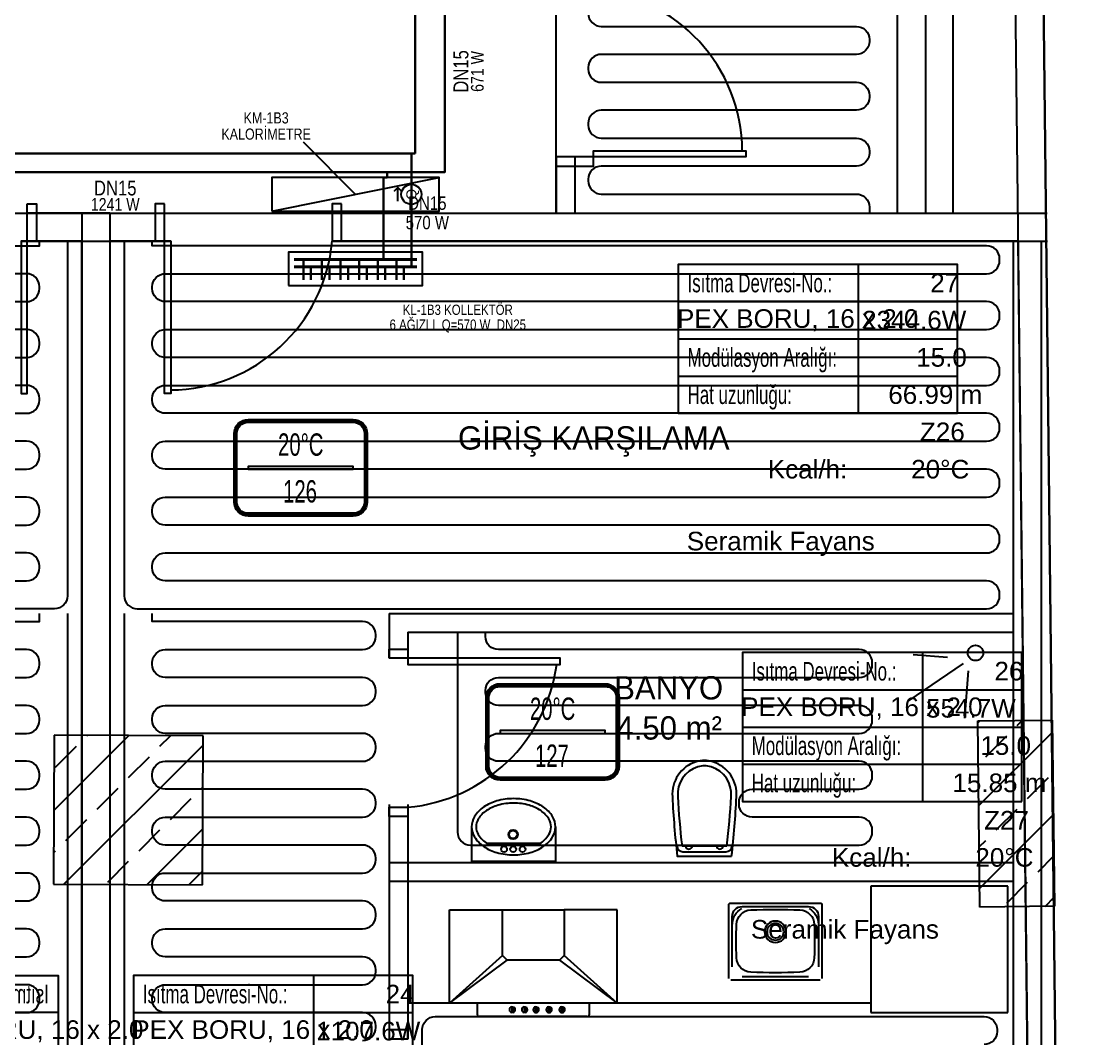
# Model space of a CAD drawing. Header units: centimetres. Extents: x 247996 to 315152, y -468471 to -440326.
# Drawn here: x 286278 to 286843, y -442336 to -441789 of the extents above; entities that cross this region are included whole.
import ezdxf
from ezdxf.enums import TextEntityAlignment as Align

# ---------------------------------------------------------------- set-up
doc = ezdxf.new("R2010")
doc.units = ezdxf.units.CM
doc.linetypes.add('ISITMA DONUS HATTI', pattern=[1.66, 1.57, -0.02, -0.07])
for name, color, linetype in [('SCOTT-MKDU0', 50, 'CONTINUOUS'), ('SCOTT-MTY-ISIKAYBIMAHAL', 2, 'CONTINUOUS'), ('SCOTT-MTY-KALORIMETRE', 6, 'Continuous'), ('SCOTT-MTY-KOLLETÖR', 7, 'CONTINUOUS'), ('SCOTT-MTY-PEX-BORU', 1, 'CONTINUOUS'), ('SCOTT-MTY-RADYATÖR', 2, 'CONTINUOUS'), ('SCOTT-MTY-SAYAC', 3, 'Continuous'), ('SCOTT-MTY-VANA', 1, 'Continuous')]:
    doc.layers.add(name, color=color, linetype=linetype)
for name, color, linetype, lineweight in [('SCOTT-MTY-ISITMA-CAP', 41, 'CONTINUOUS', 30), ('SCOTT-MTY-ISITMA-DONUS-BORU', 30, 'ISITMA DONUS HATTI', 30), ('SCOTT-MTY-ISITMA-GIDIS-BORU', 10, 'CONTINUOUS', 30)]:
    doc.layers.add(name, color=color, linetype=linetype, lineweight=lineweight)
doc.styles.add('MtXpl_Comic_Sans_MS', font='comic.ttf')
doc.styles.add('MTYCAPLT', font='arial.ttf')
doc.styles.add('ROTAS', font='arial.ttf')

# ---------------------------------------------------------------- blocks, each defined once
blk = doc.blocks.new('T-DOLAP')
blk.add_line((-45, -9), (45, 9))
blk.add_lwpolyline([(-45, -9), (45, -9), (45, 9), (-45, 9)], close=True)
blk = doc.blocks.new('T-KALORIMETRE')
for p, q in [((-10, 0), (-6, 0)), ((6, 0), (10, 0))]:
    blk.add_line(p, q)
blk.add_lwpolyline([(-4, 8), (4, 8), (2, 10), (4, 8), (2, 6)])
blk.add_circle((0, 0), 6)
at = {"style": 'ROTAS'}
blk.add_text('Q', height=6, dxfattribs=at).set_placement((0, 0), align=Align.MIDDLE_CENTER)
blk = doc.blocks.new('MTY-RADYATOR MAHAL0')
at = {"layer": 'SCOTT-MTY-ISIKAYBIMAHAL', "color": 2}
for points in [[(-35.71, 18.44), (-35.71, -18.44, 0.414214), (-28.21, -25.94), (28.21, -25.94, 0.414214), (35.71, -18.44), (35.71, 18.44, 0.414214), (28.21, 25.94), (-28.21, 25.94, 0.414214)], [(-34.21, 18.44), (-34.21, -18.44, 0.414214), (-28.21, -24.44), (28.21, -24.44, 0.414214), (34.21, -18.44), (34.21, 18.44, 0.414214), (28.21, 24.44), (-28.21, 24.44, 0.414214)]]:
    blk.add_lwpolyline(points, format="xyb", close=True, dxfattribs=at)
at = {"layer": 'SCOTT-MTY-ISIKAYBIMAHAL', "color": 4}
for points in [[(-35.21, 18.44), (-35.21, -18.44, 0.414214), (-28.21, -25.44), (28.21, -25.44, 0.414214), (35.21, -18.44), (35.21, 18.44, 0.414214), (28.21, 25.44), (-28.21, 25.44, 0.414214)], [(-34.71, 18.44), (-34.71, -18.44, 0.414214), (-28.21, -24.94), (28.21, -24.94, 0.414214), (34.71, -18.44), (34.71, 18.44, 0.414214), (28.21, 24.94), (-28.21, 24.94, 0.414214)]]:
    blk.add_lwpolyline(points, format="xyb", close=True, dxfattribs=at)
at = {"layer": 'SCOTT-MTY-ISIKAYBIMAHAL', "color": 2}
blk.add_lwpolyline([(-28.21, 0.75), (28.21, 0.75), (28.21, -0.75), (-28.21, -0.75)], close=True, dxfattribs=at)
at = {"layer": 'SCOTT-MTY-ISIKAYBIMAHAL', "color": 1, "style": 'MTYCAPLT', "width": 0.65}
for tag, p in [('MAHAL_001', (-14.86, 29.85)), ('NO_001', (-8.34, 6.72))]:
    blk.add_attdef(tag, p, '', height=12, rotation=360, dxfattribs=at)
at = {"layer": 'SCOTT-MTY-ISIKAYBIMAHAL', "color": 4, "style": 'MTYCAPLT', "width": 0.65}
for tag, p in [('DERECE_001', (-22.83, -18.47)), ('ISIKAYBI_001', (-22.73, -41.1))]:
    blk.add_attdef(tag, p, '', height=12, rotation=360, dxfattribs=at)
blk.add_attdef('ALAN', text='', height=12, rotation=360, dxfattribs=at).set_placement((0, -50), align=Align.MIDDLE_CENTER)
blk = doc.blocks.new('MTY-ETIKET')
at = {"layer": 'SCOTT-MTY-RADYATÖR'}
for p, q in [((2.687, 0), (2.687, 8)), ((-7, 6), (8, 6)), ((-7, 4), (8, 4)), ((-7, 2), (8, 2))]:
    blk.add_line(p, q, dxfattribs=at)
blk.add_lwpolyline([(8, 0), (8, 8), (-7, 8), (-7, 0)], close=True, dxfattribs=at)
at = {"layer": 'SCOTT-MTY-RADYATÖR', "style": 'MTYCAPLT', "width": 0.65}
for s, p in [('Isıtma Devresi-No.:', (-6.5, 7)), ('Modülasyon Aralığı:', (-6.5, 3)), ('Hat uzunluğu:', (-6.5, 1))]:
    blk.add_text(s, height=1, rotation=360, dxfattribs=at).set_placement(p, align=Align.MIDDLE_LEFT)
for tag, p in [('NO1_001', (5.8, 6.5)), ('AR_001', (6.25, 2.5)), ('UZ_001', (6.312, 0.509))]:
    blk.add_attdef(tag, p, '', height=1, rotation=360, dxfattribs=at)
at = {"layer": 'SCOTT-MTY-RADYATÖR', "color": 2, "style": 'MTYCAPLT', "width": 0.65}
for tag, p in [('BORU_001', (-7.069, 4.59)), ('YER_001', (2.898, 4.5))]:
    blk.add_attdef(tag, p, '', height=1, dxfattribs=at)

msp = doc.modelspace()

# ---------------------------------------------------------------- linework, layer by layer
at = {"layer": 'SCOTT-MKDU0', "color": 8, "ltscale": 0.03}
for p, q in [((286843.21, -443160.12), (286812.91, -440514.39)), ((286812.91, -440514.39), (286843.21, -443160.12)), ((286828.2, -443159.51), (286798.08, -440529.34)), ((286565.75, -441892.11), (286565.75, -441742.11)), ((286565.75, -441861.93), (286565.75, -441892.11)), ((286575.75, -441861.93), (286575.75, -441892.11)), ((285311.1, -441892.11), (286565.75, -441892.11)), ((286281.74, -441892.11), (286355.46, -441892.11)), ((286326.1, -441892.11), (286281.74, -441892.11)), ((286311.1, -441892.11), (286311.1, -442717.11)), ((286311.1, -441892.11), (286355.46, -441892.11)), ((286326.1, -441892.11), (286326.1, -442717.11)), ((286445.46, -441892.11), (286829.38, -441892.11)), ((286278.43, -441907.11), (286358.77, -441907.11)), ((286311.1, -441907.11), (286278.43, -441907.11)), ((286311.1, -441907.11), (286278.43, -441907.11)), ((286311.1, -441907.11), (286311.1, -442687.11)), ((286311.1, -441907.11), (286311.1, -442717.11)), ((286311.1, -442717.11), (286311.1, -441907.11)), ((286326.1, -441907.11), (286326.1, -442687.11)), ((286326.1, -441907.11), (286326.1, -442717.11)), ((286326.1, -441907.11), (286358.77, -441907.11)), ((286358.77, -441907.11), (286326.1, -441907.11)), ((286326.1, -441907.11), (286326.1, -442717.11)), ((286445.46, -441907.11), (286829.55, -441907.11)), ((286813.86, -441907.11), (286445.46, -441907.11)), ((286811.1, -441907.11), (286811.1, -442717.11)), ((286822.79, -442717.11), (286813.86, -441907.11)), ((286826.1, -441907.11), (286826.1, -442687.11)), ((286476.1, -442107.11), (286811.1, -442107.11)), ((286476.1, -442107.11), (286476.1, -442131.2)), ((286486.1, -442117.11), (286811.1, -442117.11)), ((286486.1, -442117.11), (286486.1, -442134.52)), ((286775.77, -442130.82), (286757.4, -442129.4)), ((286784.19, -442134.06), (286754.62, -442154.27)), ((286786.98, -442137.96), (286785.02, -442163.33)), ((286792.1, -442164.83), (286832.09, -442164.37)), ((286793.24, -442264.82), (286792.1, -442164.83)), ((286792.11, -442165.92), (286793.22, -442164.81)), ((286813.26, -442167.22), (286815.93, -442164.55)), ((286832.09, -442164.37), (286833.24, -442264.36)), ((286296.19, -442172.54), (286295.92, -442252.54)), ((286296.05, -442212.97), (286336.34, -442172.68)), ((286376.19, -442172.82), (286296.19, -442172.54)), ((286313.73, -442172.84), (286313.96, -442172.6)), ((286353.02, -442178.45), (286358.71, -442172.76)), ((286375.92, -442252.82), (286376.19, -442172.82)), ((286792.62, -442210.32), (286832.17, -442170.77)), ((286296.89, -442189.67), (286308.12, -442178.45)), ((286301.36, -442252.56), (286376.18, -442177.75)), ((286796.42, -442184.06), (286807.65, -442172.84)), ((286336.18, -442195.29), (286347.41, -442184.06)), ((286818.87, -442206.51), (286830.1, -442195.29)), ((286319.35, -442212.13), (286330.57, -442200.9)), ((286375.47, -442200.9), (286376.1, -442200.27)), ((286358.63, -442217.74), (286369.86, -442206.51)), ((286476.1, -442209.73), (286476.1, -442335.64)), ((286486.1, -442209.77), (286486.1, -442335.64)), ((286802.03, -442223.35), (286813.26, -442212.13)), ((286302.51, -442228.96), (286313.73, -442217.74)), ((286793.13, -442254.71), (286832.68, -442215.16)), ((286341.8, -442234.58), (286353.02, -442223.35)), ((286346.11, -442252.72), (286376.02, -442222.8)), ((286520.35, -442221.66), (286520.35, -442240.32)), ((286565.38, -442221.66), (286565.38, -442240.32)), ((286792.87, -442232.51), (286796.42, -442228.96)), ((286295.98, -442235.49), (286296.89, -442234.58)), ((286556.92, -442230.69), (286528.82, -442230.69)), ((286324.96, -442251.41), (286336.18, -442240.19)), ((286565.38, -442240.32), (286520.35, -442240.32)), ((286824.48, -442245.8), (286832.93, -442237.36)), ((286368.48, -442252.79), (286375.47, -442245.8)), ((286476.1, -442240.88), (286811.1, -442240.88)), ((286476.1, -442250.88), (286811.1, -442250.88)), ((286807.65, -442262.64), (286818.87, -442251.41)), ((286295.92, -442252.54), (286375.92, -442252.82)), ((286808.24, -442253.65), (286734.62, -442253.65)), ((286734.62, -442253.65), (286734.62, -442321.34)), ((286808.24, -442321.34), (286808.24, -442253.65)), ((286659.44, -442262.64), (286707.44, -442262.64)), ((286828.32, -442264.42), (286833.18, -442259.55)), ((286508.47, -442266.35), (286536.97, -442266.35)), ((286508.47, -442316.35), (286508.47, -442266.35)), ((286598.47, -442266.35), (286569.97, -442266.35)), ((286598.47, -442316.35), (286598.47, -442266.35)), ((286658.44, -442303.07), (286658.44, -442263.64)), ((286665.59, -442264.49), (286701.29, -442264.49)), ((286708.44, -442263.64), (286708.44, -442303.07)), ((286833.24, -442264.36), (286793.24, -442264.82)), ((286660.29, -442296.92), (286660.29, -442269.79)), ((286706.59, -442269.79), (286706.59, -442296.92)), ((286536.97, -442290.85), (286508.47, -442316.35)), ((286598.47, -442316.35), (286569.97, -442290.85)), ((286508.47, -442316.35), (286539.47, -442293.35)), ((286567.47, -442293.35), (286598.47, -442316.35)), ((286701.29, -442302.22), (286665.59, -442302.22)), ((286707.44, -442304.07), (286659.44, -442304.07)), ((286734.62, -442316.34), (286486.1, -442316.34)), ((286734.62, -442316.34), (286486.1, -442316.34)), ((286598.47, -442316.35), (286508.47, -442316.35)), ((286523.45, -442322.65), (286523.45, -442316.35)), ((286541.92, -442318.4), (286541.92, -442320.97)), ((286541.92, -442318.4), (286542.53, -442318.4)), ((286542.53, -442318.4), (286542.53, -442320.97)), ((286548.5, -442318.4), (286548.5, -442320.97)), ((286548.5, -442318.4), (286549.12, -442318.4)), ((286549.12, -442318.4), (286549.12, -442320.97)), ((286554.65, -442318.4), (286554.65, -442320.97)), ((286554.65, -442318.4), (286555.27, -442318.4)), ((286555.27, -442318.4), (286555.27, -442320.97)), ((286561.64, -442318.4), (286561.64, -442320.97)), ((286561.64, -442318.4), (286562.26, -442318.4)), ((286562.26, -442318.4), (286562.26, -442320.97)), ((286568.64, -442318.4), (286568.64, -442320.97)), ((286568.64, -442318.4), (286569.26, -442318.4)), ((286569.26, -442318.4), (286569.26, -442320.97)), ((286583.45, -442316.35), (286583.45, -442322.65)), ((286582.45, -442323.65), (286524.45, -442323.65)), ((286541.92, -442320.97), (286541.92, -442321.49)), ((286542.53, -442321.49), (286541.92, -442321.49)), ((286542.53, -442320.97), (286542.53, -442321.49)), ((286548.5, -442320.97), (286548.5, -442321.49)), ((286549.12, -442321.49), (286548.5, -442321.49)), ((286549.12, -442320.97), (286549.12, -442321.49)), ((286554.65, -442320.97), (286554.65, -442321.49)), ((286554.65, -442321.49), (286555.27, -442321.49)), ((286555.27, -442320.97), (286555.27, -442321.49)), ((286561.64, -442320.97), (286561.64, -442321.48)), ((286561.64, -442321.49), (286562.26, -442321.49)), ((286562.26, -442320.97), (286562.26, -442321.49)), ((286568.64, -442320.97), (286568.64, -442321.48)), ((286568.64, -442321.49), (286569.26, -442321.49)), ((286569.26, -442320.97), (286569.26, -442321.49)), ((286734.62, -442321.34), (286808.24, -442321.34))]:
    msp.add_line(p, q, dxfattribs=at)
for points in [[(286565.75, -441861.93), (286565.75, -441866.93), (286585.75, -441866.93), (286585.75, -441861.93), (286565.75, -441861.93)], [(286565.75, -441861.93), (286565.75, -441866.93), (286585.75, -441866.93), (286585.75, -441861.93), (286565.75, -441861.93)], [(286565.75, -441861.93), (286565.75, -441866.93), (286585.75, -441866.93), (286585.75, -441861.93), (286565.75, -441861.93)], [(286281.74, -441887.11), (286286.74, -441887.11), (286286.74, -441907.11), (286281.74, -441907.11), (286281.74, -441887.11)], [(286281.74, -441887.11), (286286.74, -441887.11), (286286.74, -441907.11), (286281.74, -441907.11), (286281.74, -441887.11)], [(286281.74, -441887.11), (286286.74, -441887.11), (286286.74, -441907.11), (286281.74, -441907.11), (286281.74, -441887.11)], [(286355.46, -441887.11), (286350.46, -441887.11), (286350.46, -441907.11), (286355.46, -441907.11), (286355.46, -441887.11)], [(286355.46, -441887.11), (286350.46, -441887.11), (286350.46, -441907.11), (286355.46, -441907.11), (286355.46, -441887.11)], [(286355.46, -441887.11), (286350.46, -441887.11), (286350.46, -441907.11), (286355.46, -441907.11), (286355.46, -441887.11)], [(286450.46, -441887.11), (286445.46, -441887.11), (286445.46, -441907.11), (286450.46, -441907.11), (286450.46, -441887.11)], [(286450.46, -441887.11), (286445.46, -441887.11), (286445.46, -441907.11), (286450.46, -441907.11), (286450.46, -441887.11)], [(286450.46, -441887.11), (286445.46, -441887.11), (286445.46, -441907.11), (286450.46, -441907.11), (286450.46, -441887.11)], [(286476.1, -442131.2), (286476.1, -442126.2), (286486.1, -442126.2), (286486.1, -442131.2), (286476.1, -442131.2)], [(286476.1, -442216.2), (286476.1, -442211.2), (286486.1, -442211.2), (286486.1, -442216.2), (286476.1, -442216.2)], [(286476.1, -442330.64), (286476.1, -442335.64), (286486.1, -442335.64), (286486.1, -442330.64), (286476.1, -442330.64)]]:
    msp.add_lwpolyline(points, dxfattribs=at)
for points in [[(286585.75, -441861.93), (286585.75, -441858.62), (286667.61, -441858.62), (286667.61, -441861.93)], [(286585.75, -441861.93), (286585.75, -441858.62), (286667.61, -441858.62), (286667.61, -441861.93)], [(286585.75, -441861.93), (286585.75, -441858.62), (286667.61, -441858.62), (286667.61, -441861.93)], [(286281.74, -441907.11), (286278.43, -441907.11), (286278.43, -441988.98), (286281.74, -441988.98)], [(286281.74, -441907.11), (286278.43, -441907.11), (286278.43, -441988.98), (286281.74, -441988.98)], [(286281.74, -441907.11), (286278.43, -441907.11), (286278.43, -441988.98), (286281.74, -441988.98)], [(286355.46, -441907.11), (286358.77, -441907.11), (286358.77, -441988.98), (286355.46, -441988.98)], [(286355.46, -441907.11), (286358.77, -441907.11), (286358.77, -441988.98), (286355.46, -441988.98)], [(286355.46, -441907.11), (286358.77, -441907.11), (286358.77, -441988.98), (286355.46, -441988.98)], [(286486.1, -442131.2), (286486.1, -442134.52), (286567.97, -442134.52), (286567.97, -442131.2)]]:
    msp.add_lwpolyline(points, close=True, dxfattribs=at)
for points in [[(286659.94, -442237.47, 0.01664), (286662.56, -442205.64, 0.351622), (286649.77, -442186.72, 0.068714), (286645.35, -442186.11, 0.068714), (286640.93, -442186.72, 0.351622), (286628.14, -442205.64, 0.01664), (286630.76, -442237.47)], [(286657.37, -442231.9, 0.016866), (286659.68, -442205.45, 0.351778), (286648.96, -442189.48, 0.068022), (286645.35, -442188.99, 0.068022), (286641.74, -442189.48, 0.351778), (286631.02, -442205.45, 0.016866), (286633.33, -442231.9)]]:
    msp.add_lwpolyline(points, format="xyb", close=True, dxfattribs=at)
msp.add_lwpolyline([(286630.48, -442232.02, 0.389191), (286633.83, -442235.09), (286645.35, -442235.09), (286656.87, -442235.09, 0.389191), (286660.22, -442232.02, 0.389191)], format="xyb", dxfattribs=at)
for centre, radius in [((286790.89, -442128.31, 51), 4.14), ((286542.62, -442225.78), 2.52), ((286542.62, -442225.78), 2.12), ((286537.75, -442233.72), 1.56), ((286542.67, -442233.72), 1.56), ((286547.72, -442233.72), 1.56)]:
    msp.add_circle(centre, radius, dxfattribs=at)
for centre, radius, start, end in [((286578.08, -441859.18), 87.59, 0.3687, 84.9809), ((286578.08, -441859.18), 87.59, 0.3687, 84.9809), ((286578.08, -441859.18), 87.59, 0.3687, 84.9809), ((286358.21, -441899.45), 87.59, 270.3687, 354.9809), ((286358.21, -441899.45), 87.59, 270.3687, 354.9809), ((286358.21, -441899.45), 87.59, 270.3687, 354.9809), ((286477.87, -442122.64), 88.95, 275.3081, 352.3253), ((286542.87, -442240.04), 33.47, 90, 105.5176), ((286542.87, -442240.04), 33.47, 74.4824, 90), ((286536.52, -442225.27), 17.19, 123.8347, 148.2866), ((286540.36, -442230.99), 24.08, 105.5176, 123.8347), ((286540.36, -442230.99), 21.68, 105.5176, 123.8347), ((286542.87, -442240.04), 31.07, 90, 105.5176), ((286542.87, -442240.04), 31.07, 74.4824, 90), ((286545.38, -442230.99), 21.68, 56.1653, 74.4824), ((286545.38, -442230.99), 24.08, 56.1653, 74.4824), ((286549.22, -442225.27), 17.19, 31.7134, 56.1653), ((286530.68, -442221.66), 10.33, 148.2866, 180), ((286530.68, -442221.66), 7.93, 148.2866, 180), ((286536.52, -442225.27), 14.8, 123.8347, 148.2866), ((286549.22, -442225.27), 14.8, 31.7134, 56.1653), ((286555.06, -442221.66), 7.93, 0, 31.7134), ((286555.06, -442221.66), 10.33, 0, 31.7134), ((286530.68, -442221.66), 10.33, 180, 211.7134), ((286530.68, -442221.66), 7.93, 180, 211.7134), ((286555.06, -442221.66), 7.93, 328.2866, 0), ((286555.06, -442221.66), 10.33, 328.2866, 0), ((286536.52, -442218.06), 17.19, 211.7134, 236.1653), ((286536.52, -442218.06), 14.8, 211.7134, 238.6233), ((286549.22, -442218.06), 14.8, 301.3767, 328.2866), ((286549.22, -442218.06), 17.19, 303.8347, 328.2866), ((286540.36, -442212.33), 24.08, 236.1653, 254.4824), ((286545.38, -442212.33), 24.08, 285.5176, 303.8347), ((286637.05, -442231.9), 1.78, 180, 0), ((286653.65, -442231.9), 1.78, 180, 0), ((286542.87, -442203.29), 33.47, 254.4824, 270), ((286542.87, -442203.29), 33.47, 270, 285.5176), ((286542.2, -442319.96), 1.54, 100.5754, 259.4621), ((286542.2, -442319.96), 1.54, 282.6235, 77.3767), ((286548.78, -442319.96), 1.54, 100.5754, 259.4621), ((286548.78, -442319.96), 1.54, 282.6235, 77.3767), ((286554.93, -442319.96), 1.54, 100.5754, 259.4621), ((286554.93, -442319.96), 1.54, 282.6235, 77.3767), ((286561.93, -442319.96), 1.54, 100.5754, 259.4621), ((286561.93, -442319.96), 1.54, 282.6235, 77.3767), ((286568.92, -442319.96), 1.54, 100.5754, 259.4621), ((286568.92, -442319.96), 1.54, 282.6235, 77.3767), ((286524.45, -442322.65), 1, 180, 270), ((286582.45, -442322.65), 1, 270, 0)]:
    msp.add_arc(centre, radius, start, end, dxfattribs=at)
at = {"layer": 'SCOTT-MKDU0', "color": 8, "ltscale": 0.03, "extrusion": (0, 0, -1)}
for centre, major_axis, start_param, end_param in [((286659.44, -442263.64), (0.707, 0.707), 3.926991, 5.497787), ((286707.44, -442263.64), (0.707, 0.707), -0.785398, 0.785398), ((286665.59, -442269.79), (-3.75, 3.75), 5.497787, 7.068583), ((286670.44, -442274.31), (-7.14, 7.14), 5.524757, 6.541187), ((286670.56, -442274.32), (-5.66, 5.66), 5.524757, 7.028844), ((286683.44, -442598.32), (332.25, 0), 4.67265, 4.752129), ((286696.32, -442274.32), (-5.66, 5.66), 0.825137, 2.329224), ((286701.29, -442269.79), (3.75, 3.75), -0.785398, 0.785398), ((286696.45, -442274.31), (7.14, 7.14), -0.258001, 0.758428), ((286994.69, -442283.07), (-234.94, 234.94), 5.470817, 5.524757), ((286683.44, -442278.07), (-4.07, 4.07), 3.926991, 10.210176), ((286683.44, -442278.07), (-3.18, 3.18), 3.926991, 10.210176), ((286372.19, -442283.07), (234.94, 234.94), 0.758428, 0.812368), ((286670.56, -442291.81), (5.66, 5.66), 2.395934, 3.900021), ((286696.32, -442291.81), (5.66, 5.66), 0.812368, 2.316455), ((286683.44, -441967.82), (332.25, 0), 1.531058, 1.610536)]:
    msp.add_ellipse(centre, major_axis=major_axis, ratio=1, start_param=start_param, end_param=end_param, dxfattribs=at)
at = {"layer": 'SCOTT-MKDU0', "color": 8, "ltscale": 0.03, "invisible_edges": 1}
for points in [[(286569.97, -442290.85), (286536.97, -442290.85), (286536.97, -442266.35), (286569.97, -442266.35)], [(286536.97, -442290.85), (286569.97, -442290.85), (286567.47, -442293.35), (286539.47, -442293.35)]]:
    msp.add_3dface(points, dxfattribs=at)
at = {"layer": 'SCOTT-MTY-ISITMA-DONUS-BORU'}
for points in [[(286488, -441860), (286490, -441860), (286490, -441765), (286491, -441765), (286491, -441762)], [(286198, -441860), (286488, -441860)], [(286488, -441860), (286488, -441873)], [(286488, -441873), (286488, -441891)], [(286488, -441891), (286488, -441921)], [(286434, -441928), (286434, -441921)], [(286444, -441928), (286444, -441921)], [(286454, -441928), (286454, -441921)], [(286464, -441928), (286464, -441921)], [(286474, -441928), (286474, -441921)], [(286484, -441928), (286484, -441921)]]:
    msp.add_lwpolyline(points, dxfattribs=at)
at = {"layer": 'SCOTT-MTY-ISITMA-DONUS-BORU', "const_width": 1.6}
msp.add_lwpolyline([(286425, -441921), (286491, -441921)], dxfattribs=at)
at = {"layer": 'SCOTT-MTY-ISITMA-GIDIS-BORU'}
for points in [[(286475, -441870), (286506, -441870), (286506, -441762)], [(286183, -441870), (286475, -441870)], [(286475, -441870), (286475, -441873), (286473, -441873)], [(286473, -441873), (286473, -441891)], [(286473, -441891), (286473, -441917)], [(286430, -441928), (286430, -441917)], [(286440, -441928), (286440, -441917)], [(286450, -441928), (286450, -441917)], [(286460, -441928), (286460, -441917)], [(286470, -441928), (286470, -441917)], [(286480, -441928), (286480, -441917)]]:
    msp.add_lwpolyline(points, dxfattribs=at)
at = {"layer": 'SCOTT-MTY-ISITMA-GIDIS-BORU', "const_width": 1.6}
msp.add_lwpolyline([(286425, -441917), (286491, -441917)], dxfattribs=at)
at = {"layer": 'SCOTT-MTY-KALORIMETRE'}
msp.add_line((286458, -441882), (286430, -441854), dxfattribs=at)
at = {"layer": 'SCOTT-MTY-KOLLETÖR'}
msp.add_lwpolyline([(286422, -441931), (286494, -441931), (286494, -441913), (286422, -441913)], close=True, dxfattribs=at)
at = {"layer": 'SCOTT-MTY-PEX-BORU'}
for points in [[(286778.96, -441892.11), (286778.96, -441238.26, 0.414214)], [(286748.96, -441892.11), (286748.96, -441573.83, 0.414214)], [(286582.97, -441784.83, 0.414214), (286589.97, -441791.83), (286726.96, -441791.83, -0.414214), (286733.96, -441798.83), (286733.96, -441799.83, -0.414214), (286726.96, -441806.83), (286589.97, -441806.83, 0.414214), (286582.97, -441813.83), (286582.97, -441814.83, 0.414214), (286589.97, -441821.83), (286726.96, -441821.83, -0.414214), (286733.96, -441828.83), (286733.96, -441829.83, -0.414214), (286726.96, -441836.83), (286589.97, -441836.83, 0.414214), (286582.97, -441843.83), (286582.97, -441844.83, 0.414214), (286589.97, -441851.83), (286726.96, -441851.83, -0.414214), (286733.96, -441858.83), (286733.96, -441859.83, -0.414214), (286726.96, -441866.83), (286589.97, -441866.83, 0.414214), (286582.97, -441873.83), (286582.97, -441874.83, 0.414214), (286589.97, -441881.83), (286726.96, -441881.83, -0.414214), (286733.96, -441888.83), (286733.96, -441892.11)], [(286303.35, -441907.11), (286303.35, -442097.61, -0.414214), (286296.35, -442104.61), (285840.35, -442104.61, -0.414214)], [(286333.85, -441907.11), (286333.85, -442097.61, 0.414214), (286340.85, -442104.61), (286796.85, -442104.61, 0.414214), (286803.85, -442097.61), (286803.85, -442096.61, 0.414214), (286796.85, -442089.61), (286355.85, -442089.61, -0.414214), (286348.85, -442082.61), (286348.85, -442081.61, -0.414214), (286355.85, -442074.61), (286796.85, -442074.61, 0.414214), (286803.85, -442067.61), (286803.85, -442066.61, 0.414214), (286796.85, -442059.61), (286355.85, -442059.61, -0.414214), (286348.85, -442052.61), (286348.85, -442051.61, -0.414214), (286355.85, -442044.61), (286796.85, -442044.61, 0.414214), (286803.85, -442037.61), (286803.85, -442036.61, 0.414214), (286796.85, -442029.61), (286355.85, -442029.61, -0.414214), (286348.85, -442022.61), (286348.85, -442021.61, -0.414214), (286355.85, -442014.61), (286796.85, -442014.61, 0.414214), (286803.85, -442007.61), (286803.85, -442006.61, 0.414214), (286796.85, -441999.61), (286355.85, -441999.61, -0.414214), (286348.85, -441992.61), (286348.85, -441991.61, -0.414214), (286355.85, -441984.61), (286796.85, -441984.61, 0.414214), (286803.85, -441977.61), (286803.85, -441976.61, 0.414214), (286796.85, -441969.61), (286355.85, -441969.61, -0.414214), (286348.85, -441962.61), (286348.85, -441961.61, -0.414214), (286355.85, -441954.61), (286796.85, -441954.61, 0.414214), (286803.85, -441947.61), (286803.85, -441946.61, 0.414214), (286796.85, -441939.61), (286355.85, -441939.61, -0.414214), (286348.85, -441932.61), (286348.85, -441931.61, -0.414214), (286355.85, -441924.61), (286796.85, -441924.61, 0.414214), (286803.85, -441917.61), (286803.85, -441916.61, 0.414214), (286796.85, -441909.61), (286348.85, -441909.61), (286348.85, -441907.11)], [(285840.35, -441939.61), (286281.35, -441939.61, 0.414214), (286288.35, -441932.61), (286288.35, -441931.61, 0.414214), (286281.35, -441924.61), (285840.35, -441924.61, -0.414214)], [(285840.35, -441969.61), (286281.35, -441969.61, 0.414214), (286288.35, -441962.61), (286288.35, -441961.61, 0.414214), (286281.35, -441954.61), (285840.35, -441954.61, -0.414214)], [(285840.35, -441999.61), (286281.35, -441999.61, 0.414214), (286288.35, -441992.61), (286288.35, -441991.61, 0.414214), (286281.35, -441984.61), (285840.35, -441984.61, -0.414214)], [(285840.35, -442029.61), (286281.35, -442029.61, 0.414214), (286288.35, -442022.61), (286288.35, -442021.61, 0.414214), (286281.35, -442014.61), (285840.35, -442014.61, -0.414214)], [(285840.35, -442059.61), (286281.35, -442059.61, 0.414214), (286288.35, -442052.61), (286288.35, -442051.61, 0.414214), (286281.35, -442044.61), (285840.35, -442044.61, -0.414214)], [(285840.35, -442089.61), (286281.35, -442089.61, 0.414214), (286288.35, -442082.61), (286288.35, -442081.61, 0.414214), (286281.35, -442074.61), (285840.35, -442074.61, -0.414214)], [(286303.35, -442107.11), (286303.35, -442419.5, -0.414214)], [(286333.85, -442107.11), (286333.85, -442419.5, 0.414214)], [(286461.85, -442336.5, 0.414214), (286468.85, -442329.5), (286468.85, -442328.5, 0.414214), (286461.85, -442321.5), (286355.85, -442321.5, -0.414214), (286348.85, -442314.5), (286348.85, -442313.5, -0.414214), (286355.85, -442306.5), (286461.85, -442306.5, 0.414214), (286468.85, -442299.5), (286468.85, -442298.5, 0.414214), (286461.85, -442291.5), (286355.85, -442291.5, -0.414214), (286348.85, -442284.5), (286348.85, -442283.5, -0.414214), (286355.85, -442276.5), (286461.85, -442276.5, 0.414214), (286468.85, -442269.5), (286468.85, -442268.5, 0.414214), (286461.85, -442261.5), (286355.85, -442261.5, -0.414214), (286348.85, -442254.5), (286348.85, -442253.5, -0.414214), (286355.85, -442246.5), (286461.85, -442246.5, 0.414214), (286468.85, -442239.5), (286468.85, -442238.5, 0.414214), (286461.85, -442231.5), (286355.85, -442231.5, -0.414214), (286348.85, -442224.5), (286348.85, -442223.5, -0.414214), (286355.85, -442216.5), (286461.85, -442216.5, 0.414214), (286468.85, -442209.5), (286468.85, -442208.5, 0.414214), (286461.85, -442201.5), (286355.85, -442201.5, -0.414214), (286348.85, -442194.5), (286348.85, -442193.5, -0.414214), (286355.85, -442186.5), (286461.85, -442186.5, 0.414214), (286468.85, -442179.5), (286468.85, -442178.5, 0.414214), (286461.85, -442171.5), (286355.85, -442171.5, -0.414214), (286348.85, -442164.5), (286348.85, -442163.5, -0.414214), (286355.85, -442156.5), (286461.85, -442156.5, 0.414214), (286468.85, -442149.5), (286468.85, -442148.5, 0.414214), (286461.85, -442141.5), (286355.85, -442141.5, -0.414214), (286348.85, -442134.5), (286348.85, -442133.5, -0.414214), (286355.85, -442126.5), (286461.85, -442126.5, 0.414214), (286468.85, -442119.5), (286468.85, -442118.5, 0.414214), (286461.85, -442111.5), (286348.85, -442111.5), (286348.85, -442107.11)], [(286512.76, -442117.11), (286512.76, -442224.5, 0.414214), (286519.76, -442231.5), (286728.45, -442231.5, 0.414214), (286735.45, -442224.5), (286735.45, -442223.5, 0.414214), (286728.45, -442216.5), (286670.94, -442216.5, -0.414214), (286663.94, -442209.5), (286663.94, -442208.5, -0.414214), (286670.94, -442201.5), (286728.45, -442201.5, 0.414214), (286735.45, -442194.5), (286735.45, -442193.5, 0.414214), (286728.45, -442186.5), (286534.76, -442186.5, -0.414214), (286527.76, -442179.5), (286527.76, -442178.5, -0.414214), (286534.76, -442171.5), (286728.45, -442171.5, 0.414214), (286735.45, -442164.5), (286735.45, -442163.5, 0.414214), (286728.45, -442156.5), (286534.76, -442156.5, -0.414214), (286527.76, -442149.5), (286527.76, -442148.5, -0.414214), (286534.76, -442141.5), (286728.45, -442141.5, 0.414214), (286735.45, -442134.5), (286735.45, -442133.5, 0.414214), (286728.45, -442126.5), (286534.76, -442126.5, -0.414214), (286527.76, -442119.5), (286527.76, -442117.11)], [(286175.35, -442141.5), (286281.35, -442141.5, 0.414214), (286288.35, -442134.5), (286288.35, -442133.5, 0.414214), (286281.35, -442126.5), (286175.35, -442126.5, -0.414214)], [(286175.35, -442171.5), (286281.35, -442171.5, 0.414214), (286288.35, -442164.5), (286288.35, -442163.5, 0.414214), (286281.35, -442156.5), (286175.35, -442156.5, -0.414214)], [(286175.35, -442201.5), (286281.35, -442201.5, 0.414214), (286288.35, -442194.5), (286288.35, -442193.5, 0.414214), (286281.35, -442186.5), (286175.35, -442186.5, -0.414214)], [(286175.35, -442231.5), (286281.35, -442231.5, 0.414214), (286288.35, -442224.5), (286288.35, -442223.5, 0.414214), (286281.35, -442216.5), (286175.35, -442216.5, -0.414214)], [(286175.35, -442261.5), (286281.35, -442261.5, 0.414214), (286288.35, -442254.5), (286288.35, -442253.5, 0.414214), (286281.35, -442246.5), (286175.35, -442246.5, -0.414214)], [(286175.35, -442291.5), (286281.35, -442291.5, 0.414214), (286288.35, -442284.5), (286288.35, -442283.5, 0.414214), (286281.35, -442276.5), (286175.35, -442276.5, -0.414214)], [(286175.35, -442321.5), (286281.35, -442321.5, 0.414214), (286288.35, -442314.5), (286288.35, -442313.5, 0.414214), (286281.35, -442306.5), (286175.35, -442306.5, -0.414214)], [(286493.85, -442430.88), (286493.85, -442330.61, -0.414214), (286500.85, -442323.61), (286795.51, -442323.61, -0.414214), (286802.51, -442330.61), (286802.51, -442331.61, -0.414214), (286795.51, -442338.61)]]:
    msp.add_lwpolyline(points, format="xyb", dxfattribs=at)
for points in [[(286763.96, -441553.26), (286763.96, -441892.11)], [(285840.35, -441909.61), (286288.35, -441909.61), (286288.35, -441907.11)], [(286175.35, -442111.5), (286288.35, -442111.5), (286288.35, -442107.11)]]:
    msp.add_lwpolyline(points, dxfattribs=at)

# ---------------------------------------------------------------- block references
at = {"layer": 'SCOTT-MTY-KALORIMETRE', "xscale": 0.9, "yscale": 0.9, "rotation": 90}
msp.add_blockref('T-KALORIMETRE', (286488, -441882), dxfattribs=at)
at = {"layer": 'SCOTT-MTY-SAYAC'}
msp.add_blockref('T-DOLAP', (286458, -441882), dxfattribs=at)
at = {"layer": 'SCOTT-MTY-VANA'}
ref = msp.add_blockref('MTY-ETIKET', (286701.28, -441999.61), dxfattribs=dict(at, xscale=10, yscale=10))
ref.add_attrib('UZ_001', '66.99 m', (286744.06, -441994.55), dxfattribs={"layer": 'SCOTT-MTY-RADYATÖR', "height": 10, "rotation": 360, "style": 'MTYCAPLT'})
ref.add_attrib('AR_001', '15.0', (286759.04, -441974.55), dxfattribs={"layer": 'SCOTT-MTY-RADYATÖR', "height": 10, "rotation": 360, "style": 'MTYCAPLT'})
ref.add_attrib('NO1_001', '27', (286766.59, -441934.63), dxfattribs={"layer": 'SCOTT-MTY-RADYATÖR', "height": 10, "rotation": 360, "style": 'MTYCAPLT'})
ref.add_attrib('BORU_001', 'PEX BORU, 16 x 2.0', (286630.59, -441953.71), dxfattribs={"layer": 'SCOTT-MTY-RADYATÖR', "height": 10, "style": 'MTYCAPLT'})
ref.add_attrib('NO_001', 'Z26', (286761.05, -442014.55), dxfattribs={"layer": 'SCOTT-MTY-RADYATÖR', "height": 10, "style": 'MTYCAPLT'})
ref.add_attrib('DERECE_001', '20%%DC', (286756.35, -442034.61), dxfattribs={"layer": 'SCOTT-MTY-RADYATÖR', "height": 10, "style": 'MTYCAPLT'})
ref.add_attrib('KCAL/H:_001', 'Kcal/h:', (286679.36, -442034.61), dxfattribs={"layer": 'SCOTT-MTY-RADYATÖR', "height": 10, "style": 'MTYCAPLT'})
ref.add_attrib('MALZEMECINSI_001', 'Seramik Fayans', (286635.87, -442073.23), dxfattribs={"layer": 'SCOTT-MTY-RADYATÖR', "height": 10, "style": 'MTYCAPLT'})
ref.add_attrib('YER_001', '2344.6W', (286730.02, -441954.55), dxfattribs={"layer": 'SCOTT-MTY-RADYATÖR', "height": 10, "style": 'MTYCAPLT'})
ref = msp.add_blockref('MTY-RADYATOR MAHAL0', (286428.56, -442028.86), dxfattribs=dict(at, xscale=-1, rotation=180))
ref.add_attrib('DERECE_001', '20%%DC', (286416.44, -442022.39), dxfattribs={"layer": 'SCOTT-MTY-ISIKAYBIMAHAL', "color": 4, "height": 12, "rotation": 0, "style": 'MTYCAPLT', "width": 0.65})
ref.add_attrib('NO_001', '126', (286419.13, -442047.51), dxfattribs={"layer": 'SCOTT-MTY-ISIKAYBIMAHAL', "color": 1, "height": 12, "rotation": 0, "style": 'MTYCAPLT', "width": 0.65})
ref = msp.add_blockref('MTY-ETIKET', (286735.73, -442208.13), dxfattribs=dict(at, xscale=10, yscale=10))
ref.add_attrib('UZ_001', '15.85 m', (286778.5, -442203.06), dxfattribs={"layer": 'SCOTT-MTY-RADYATÖR', "height": 10, "rotation": 360, "style": 'MTYCAPLT'})
ref.add_attrib('AR_001', '15.0', (286793.49, -442183.06), dxfattribs={"layer": 'SCOTT-MTY-RADYATÖR', "height": 10, "rotation": 360, "style": 'MTYCAPLT'})
ref.add_attrib('NO1_001', '26', (286801.05, -442143.06), dxfattribs={"layer": 'SCOTT-MTY-RADYATÖR', "height": 10, "rotation": 360, "style": 'MTYCAPLT'})
ref.add_attrib('BORU_001', 'PEX BORU, 16 x 2.0', (286665.04, -442162.23), dxfattribs={"layer": 'SCOTT-MTY-RADYATÖR', "height": 10, "style": 'MTYCAPLT'})
ref.add_attrib('NO_001', 'Z27', (286795.49, -442223.15), dxfattribs={"layer": 'SCOTT-MTY-RADYATÖR', "height": 10, "style": 'MTYCAPLT'})
ref.add_attrib('DERECE_001', '20%%DC', (286790.8, -442243.13), dxfattribs={"layer": 'SCOTT-MTY-RADYATÖR', "height": 10, "style": 'MTYCAPLT'})
ref.add_attrib('KCAL/H:_001', 'Kcal/h:', (286713.8, -442243.13), dxfattribs={"layer": 'SCOTT-MTY-RADYATÖR', "height": 10, "style": 'MTYCAPLT'})
ref.add_attrib('MALZEMECINSI_001', 'Seramik Fayans', (286670.32, -442281.74), dxfattribs={"layer": 'SCOTT-MTY-RADYATÖR', "height": 10, "style": 'MTYCAPLT'})
ref.add_attrib('YER_001', '554.7W', (286764.35, -442163.04), dxfattribs={"layer": 'SCOTT-MTY-RADYATÖR', "height": 10, "style": 'MTYCAPLT'})
ref = msp.add_blockref('MTY-RADYATOR MAHAL0', (286563.8, -442170.75), dxfattribs=dict(at, xscale=-1, rotation=180))
ref.add_attrib('DERECE_001', '20%%DC', (286551.68, -442164.27), dxfattribs={"layer": 'SCOTT-MTY-ISIKAYBIMAHAL', "color": 4, "height": 12, "rotation": 0, "style": 'MTYCAPLT', "width": 0.65})
ref.add_attrib('NO_001', '127', (286554.37, -442189.49), dxfattribs={"layer": 'SCOTT-MTY-ISIKAYBIMAHAL', "color": 1, "height": 12, "rotation": 0, "style": 'MTYCAPLT', "width": 0.65})
ref = msp.add_blockref('MTY-ETIKET', (286228.35, -442381.5), dxfattribs=dict(at, xscale=-10, yscale=10))
ref.add_attrib('UZ_001', '31.65 m', (286152.97, -442376.43), dxfattribs={"layer": 'SCOTT-MTY-RADYATÖR', "height": 10, "rotation": 0, "style": 'MTYCAPLT'})
ref.add_attrib('AR_001', '15.0', (286152.36, -442356.43), dxfattribs={"layer": 'SCOTT-MTY-RADYATÖR', "height": 10, "rotation": 0, "style": 'MTYCAPLT'})
ref.add_attrib('NO1_001', '24', (286153.08, -442316.52), dxfattribs={"layer": 'SCOTT-MTY-RADYATÖR', "height": 10, "rotation": 0, "style": 'MTYCAPLT'})
ref.add_attrib('BORU_001', 'PEX BORU, 16 x 2.0', (286214.49, -442335.59), dxfattribs={"layer": 'SCOTT-MTY-RADYATÖR', "height": 10, "style": 'MTYCAPLT'})
ref.add_attrib('NO_001', 'Z18', (286153.17, -442396.43), dxfattribs={"layer": 'SCOTT-MTY-RADYATÖR', "height": 10, "style": 'MTYCAPLT'})
ref.add_attrib('DERECE_001', '20%%DC', (286153.08, -442416.5), dxfattribs={"layer": 'SCOTT-MTY-RADYATÖR', "height": 10, "style": 'MTYCAPLT'})
ref.add_attrib('KCAL/H:_001', 'Kcal/h:', (286222.64, -442416.5), dxfattribs={"layer": 'SCOTT-MTY-RADYATÖR', "height": 10, "style": 'MTYCAPLT'})
ref.add_attrib('MALZEMECINSI_001', 'Seramik Fayans', (286228.1, -442455.11), dxfattribs={"layer": 'SCOTT-MTY-RADYATÖR', "height": 10, "style": 'MTYCAPLT'})
ref.add_attrib('YER_001', '1107.6W', (286163.1, -442336.43), dxfattribs={"layer": 'SCOTT-MTY-RADYATÖR', "height": 10, "style": 'MTYCAPLT'})
ref = msp.add_blockref('MTY-ETIKET', (286408.85, -442381.5), dxfattribs=dict(at, xscale=10, yscale=10))
ref.add_attrib('UZ_001', '31.65 m', (286451.63, -442376.43), dxfattribs={"layer": 'SCOTT-MTY-RADYATÖR', "height": 10, "rotation": 360, "style": 'MTYCAPLT'})
ref.add_attrib('AR_001', '15.0', (286466.61, -442356.43), dxfattribs={"layer": 'SCOTT-MTY-RADYATÖR', "height": 10, "rotation": 360, "style": 'MTYCAPLT'})
ref.add_attrib('NO1_001', '24', (286474.19, -442316.52), dxfattribs={"layer": 'SCOTT-MTY-RADYATÖR', "height": 10, "rotation": 360, "style": 'MTYCAPLT'})
ref.add_attrib('BORU_001', 'PEX BORU, 16 x 2.0', (286338.16, -442335.59), dxfattribs={"layer": 'SCOTT-MTY-RADYATÖR', "height": 10, "style": 'MTYCAPLT'})
ref.add_attrib('NO_001', 'Z26', (286468.62, -442396.43), dxfattribs={"layer": 'SCOTT-MTY-RADYATÖR', "height": 10, "style": 'MTYCAPLT'})
ref.add_attrib('DERECE_001', '20%%DC', (286463.92, -442416.5), dxfattribs={"layer": 'SCOTT-MTY-RADYATÖR', "height": 10, "style": 'MTYCAPLT'})
ref.add_attrib('KCAL/H:_001', 'Kcal/h:', (286386.93, -442416.5), dxfattribs={"layer": 'SCOTT-MTY-RADYATÖR', "height": 10, "style": 'MTYCAPLT'})
ref.add_attrib('MALZEMECINSI_001', 'Seramik Fayans', (286343.45, -442455.11), dxfattribs={"layer": 'SCOTT-MTY-RADYATÖR', "height": 10, "style": 'MTYCAPLT'})
ref.add_attrib('YER_001', '1107.6W', (286436.87, -442336.43), dxfattribs={"layer": 'SCOTT-MTY-RADYATÖR', "height": 10, "style": 'MTYCAPLT'})

# ---------------------------------------------------------------- texts
at = {"layer": 'SCOTT-MKDU0', "color": 8, "ltscale": 0.03, "style": 'MtXpl_Comic_Sans_MS'}
msp.add_text('GİRİŞ KARŞILAMA', height=12.5, dxfattribs=at).set_placement((286513.02, -442019.08))
for s, p in [('BANYO', (286596.87, -442153.3)), ('4.50 m²', (286598.08, -442174.83))]:
    msp.add_text(s, height=12.5, rotation=360, dxfattribs=at).set_placement(p)
at = {"layer": 'SCOTT-MTY-ISITMA-CAP', "style": 'ROTAS', "width": 0.8}
for s, height, p in [('DN15', 8, (286514.6, -441816)), ('671 W', 6.8, (286523.4, -441816))]:
    msp.add_text(s, height=height, rotation=90, dxfattribs=at).set_placement(p, align=Align.MIDDLE_CENTER)
for s, height, p in [('DN15', 8, (286329, -441878.6)), ('1241 W', 6.8, (286329, -441887.4)), ('DN15', 7.2, (286496.58, -441886.72)), ('570 W', 7.2, (286496.58, -441897.16))]:
    msp.add_text(s, height=height, dxfattribs=at).set_placement(p, align=Align.MIDDLE_CENTER)
at = {"layer": 'SCOTT-MTY-KALORIMETRE', "style": 'ROTAS', "width": 0.8}
for s, p in [('KM-1B3', (286410.02, -441840.95)), ('KALORİMETRE', (286410.02, -441849.65))]:
    msp.add_text(s, height=6, dxfattribs=at).set_placement(p, align=Align.MIDDLE_CENTER)
at = {"layer": 'SCOTT-MTY-KOLLETÖR', "style": 'ROTAS', "width": 0.8}
for s, p in [('KL-1B3 KOLLEKTÖR', (286512.92, -441943.99)), ('6 AĞIZLI  Q=570 W  DN25', (286512.92, -441951.96))]:
    msp.add_text(s, height=5.5, dxfattribs=at).set_placement(p, align=Align.MIDDLE_CENTER)

doc.saveas('drawing.dxf')
